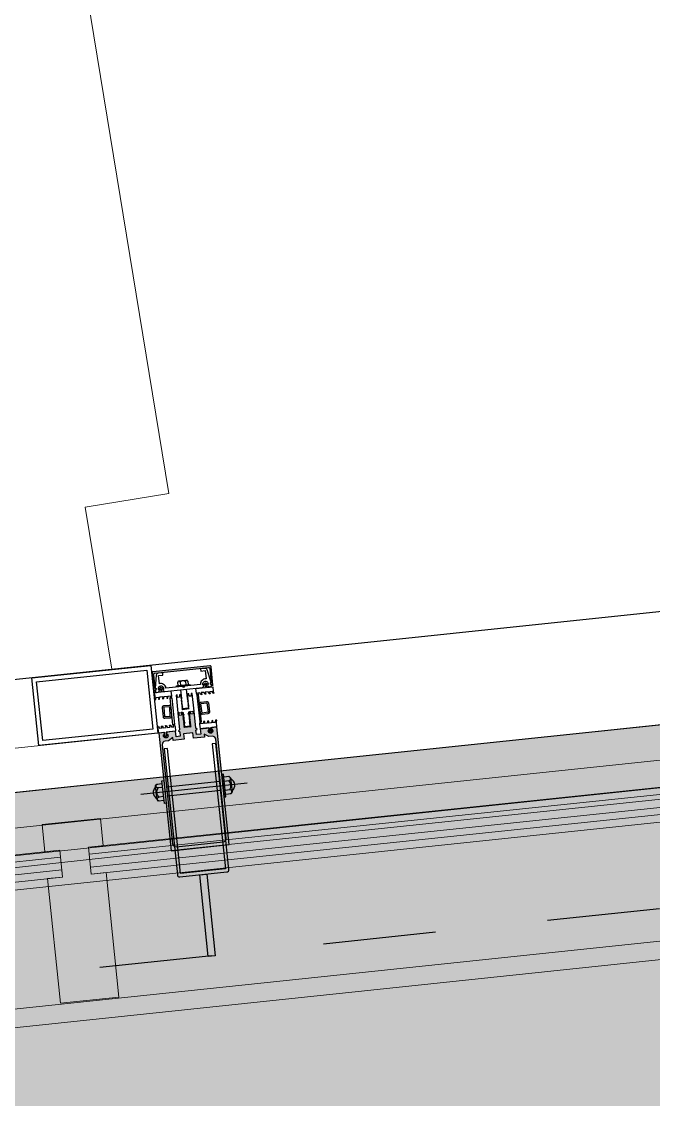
# Model space of a CAD drawing. Header units: metres. Extents: x 2 to 659295185, y -28 to 1124222152.
# Drawn here: x 655625.447 to 655626.008, y 1126465.744 to 1126466.702 of the extents above; entities that cross this region are included whole.
import ezdxf

# ---------------------------------------------------------------- set-up
doc = ezdxf.new("R2010")
doc.units = ezdxf.units.M
doc.header["$MEASUREMENT"] = 0
for name, pattern in [('CCSM_C1_CUERPO CK$0$CONTINUA', [0]), ('CCSM_XREF ESTRUCTURA15$0$ACAD_ISO02W100', [15, 12, -3]), ('CCSM_XREF ESTRUCTURA15$0$ACAD_ISO08W100', [36, 24, -3, 6, -3]), ('CCSM_XREF ESTRUCTURA15$0$CENTER', [2, 1.25, -0.25, 0.25, -0.25]), ('DASHDOT', [1, 0.5, -0.25, 0, -0.25])]:
    doc.linetypes.add(name, pattern=pattern)
doc.layers.get('0').update_dxf_attribs({"linetype": 'CONTINUOUS'})
for name, color, linetype in [('CCSM_C1_CUERPO CK$0$A-PARED', 2, 'CCSM_C1_CUERPO CK$0$CONTINUA'), ('CCSM_C1_CUERPO D.dwg 19-03-12$0$A-BROCAL', 8, 'CONTINUOUS'), ('CCSM_C1_CUERPO D.dwg 19-03-12$0$A-ESTRUCTURA DE FACHADA DE VIDRIO', 5, 'CONTINUOUS'), ('CCSM_C1_CUERPO D.dwg 19-03-12$0$A-VIDRIO', 135, 'CONTINUOUS'), ('CCSM_C1_CUERPO EL$0$A-AREAS COMERCIALES', 151, 'CONTINUOUS'), ('CCSM_XREF ESTRUCTURA15$0$1. ESTRUCTURA PROPUESTA', 3, 'CONTINUOUS'), ('CCSM_XREF ESTRUCTURA15$0$A-BROCAL', 8, 'CONTINUOUS'), ('CCSM_XREF ESTRUCTURA15$0$ALUMINIO', 26, 'CONTINUOUS'), ('CCSM_XREF ESTRUCTURA15$0$cl', 1, 'CCSM_XREF ESTRUCTURA15$0$CENTER'), ('CCSM_XREF ESTRUCTURA15$0$EJES', 3, 'CCSM_XREF ESTRUCTURA15$0$ACAD_ISO08W100'), ('CCSM_XREF ESTRUCTURA15$0$LAYER1', 1, 'CONTINUOUS'), ('CCSM_XREF ESTRUCTURA15$0$LAYER4', 5, 'CONTINUOUS'), ('CCSM_XREF ESTRUCTURA15$0$METALICO', 5, 'CONTINUOUS'), ('CCSM_XREF ESTRUCTURA15$0$VARIOS', 20, 'CONTINUOUS')]:
    doc.layers.add(name, color=color, linetype=linetype)
doc.layers.add('CCSM_C1_CUERPO D.dwg 19-03-12$0$VEGETACIÓN', color=7, linetype='CONTINUOUS', true_color=0x428500)
doc.layers.add('LOCALES ASIGNADOS', color=41, linetype='DASHDOT', lineweight=0)
pattern_1 = [(329.308451238, (-1.74908, -4.25296), (0.0412171804, -0.54709132384), [0.05715, -0.62865]), (274.30845124, (-1.7491, -4.25296), (0.5485208358, 0.19704611346), [0.04572, -0.50292]), (19.75945124, (-1.74564, -4.29855), (0.5897357616, -0.35004758223), [0.04857, -0.53427]), (325.49265124, (-1.5987, -4.2283), (0.00707447526, -0.8229292713), [0.085725, -0.942975]), (15.94405124, (-1.5981, -4.2969), (0.8477022361, -0.58277140046), [0.072855, -0.801405]), (270.49245124, (-1.5987, -4.2283), (0.8477011195, -0.5827727124), [0.06858, -0.75438]), (300.308451238, (-1.62395, -4.30967), (-0.2291857787, -0.49847933902), [0.05715, -0.62865]), (245.30845124, (-1.62395, -4.30967), (0.57527698422, -0.09358776406), [0.04572, -0.50292]), (350.75985124, (-1.64305, -4.3512), (0.3460922171, -0.59206566832), [0.04857, -0.53427]), (316.808451238, (-1.74908, -4.25296), (0.251823560087, 0.031886379613), [0, -0.496824, 0, -0.51054, 0, -0.504825]), (286.808451238, (-1.74908, -4.25296), (0.32900826904, -0.149206878947), [0, -0.291084, 0, -0.485394, 0, -0.192405]), (246.808451238, (-1.77656, -4.08527), (0.048835163688, -0.40419522367), [0, -0.1905, 0, -0.59436, 0, -0.78867]), (236.808451238, (-1.7889, -4.01008), (0.14715442583, -0.426197633), [0, -0.24765, 0, -0.394716, 0, -0.56007])]

# ---------------------------------------------------------------- blocks, each defined once
blk = doc.blocks.new('CCSM_XREF ESTRUCTURA15$0$A$C1C286DAD')
at = {"layer": 'CCSM_XREF ESTRUCTURA15$0$ALUMINIO'}
h = blk.add_hatch(color=256, dxfattribs=at)
edge = h.paths.add_edge_path()
edge.add_line((32974.72, 1128.37), (32975.29, 1127.73))
edge.add_line((32975.29, 1127.73), (32975.83, 1128.21))
edge.add_line((32975.83, 1128.21), (32976.31, 1127.67))
edge.add_line((32976.31, 1127.67), (32976.85, 1128.15))
edge.add_line((32976.85, 1128.15), (32977.33, 1127.61))
edge.add_line((32977.33, 1127.61), (32977.87, 1128.09))
edge.add_line((32977.87, 1128.09), (32978.35, 1127.55))
edge.add_line((32978.35, 1127.55), (32978.89, 1128.03))
edge.add_line((32978.89, 1128.03), (32979.37, 1127.49))
edge.add_line((32979.37, 1127.49), (32979.9, 1127.97))
edge.add_line((32979.9, 1127.97), (32980.38, 1127.43))
edge.add_line((32980.38, 1127.43), (32980.92, 1127.91))
edge.add_line((32980.92, 1127.91), (32981.4, 1127.37))
edge.add_line((32981.4, 1127.37), (32981.94, 1127.85))
edge.add_line((32981.94, 1127.85), (32982.39, 1127.35))
edge.add_line((32982.39, 1127.35), (32982.93, 1127.83))
edge.add_line((32982.93, 1127.83), (32983.41, 1127.29))
edge.add_line((32983.41, 1127.29), (32983.95, 1127.77))
edge.add_line((32983.95, 1127.77), (32984.43, 1127.23))
edge.add_line((32984.43, 1127.23), (32984.97, 1127.71))
edge.add_line((32984.97, 1127.71), (32985.45, 1127.17))
edge.add_line((32985.45, 1127.17), (32985.99, 1127.65))
edge.add_line((32985.99, 1127.65), (32986.46, 1127.11))
edge.add_line((32986.46, 1127.11), (32987, 1127.59))
edge.add_line((32987, 1127.59), (32987.48, 1127.05))
edge.add_line((32987.48, 1127.05), (32988.19, 1127.68))
edge.add_line((32988.19, 1127.68), (32988.25, 1128.65))
edge.add_line((32988.25, 1128.65), (32985.94, 1128.79))
edge.add_line((32985.94, 1128.79), (32986.06, 1130.78))
edge.add_line((32986.06, 1130.78), (32988.37, 1130.65))
edge.add_line((32988.37, 1130.65), (32988.42, 1131.65))
edge.add_line((32988.42, 1131.65), (32973.45, 1132.52))
edge.add_line((32973.45, 1132.52), (32972.51, 1133.58))
edge.add_line((32972.51, 1133.58), (32971.45, 1132.64))
edge.add_line((32971.45, 1132.64), (32967.66, 1132.86))
edge.add_line((32967.66, 1132.86), (32967.88, 1136.65))
edge.add_line((32967.88, 1136.65), (32972.67, 1136.37))
edge.add_line((32972.67, 1136.37), (32973.11, 1143.86))
edge.add_line((32973.11, 1143.86), (32971.93, 1144.53))
edge.add_arc((32970.2, 1145.53), 2, 23.23072, 330.10061, ccw=False)
edge.add_line((32972.04, 1146.32), (32973.28, 1146.85))
edge.add_line((32973.28, 1146.85), (32973.54, 1151.35))
edge.add_line((32973.54, 1151.35), (32868.72, 1157.45))
edge.add_line((32868.72, 1157.45), (32865.7, 1105.54))
edge.add_line((32865.7, 1105.54), (32970.52, 1099.43))
edge.add_line((32970.52, 1099.43), (32970.78, 1103.93))
edge.add_line((32970.78, 1103.93), (32969.61, 1104.6))
edge.add_arc((32967.87, 1105.6), 2, 23.23072, 330.10061, ccw=False)
edge.add_line((32969.71, 1106.39), (32970.96, 1106.92))
edge.add_line((32970.96, 1106.92), (32971.39, 1114.41))
edge.add_line((32971.39, 1114.41), (32966.6, 1114.69))
edge.add_line((32966.6, 1114.69), (32966.82, 1118.48))
edge.add_line((32966.82, 1118.48), (32970.61, 1118.26))
edge.add_line((32970.61, 1118.26), (32971.55, 1117.2))
edge.add_line((32971.55, 1117.2), (32972.61, 1118.14))
edge.add_line((32972.61, 1118.14), (32987.59, 1117.27))
edge.add_line((32987.59, 1117.27), (32987.64, 1118.27))
edge.add_line((32987.64, 1118.27), (32985.34, 1118.4))
edge.add_line((32985.34, 1118.4), (32985.45, 1120.4))
edge.add_line((32985.45, 1120.4), (32987.76, 1120.27))
edge.add_line((32987.76, 1120.27), (32987.82, 1121.24))
edge.add_line((32987.82, 1121.24), (32987.19, 1121.95))
edge.add_line((32987.19, 1121.95), (32986.65, 1121.47))
edge.add_line((32986.65, 1121.47), (32986.17, 1122.01))
edge.add_line((32986.17, 1122.01), (32985.63, 1121.53))
edge.add_line((32985.63, 1121.53), (32985.15, 1122.07))
edge.add_line((32985.15, 1122.07), (32984.61, 1121.59))
edge.add_line((32984.61, 1121.59), (32984.13, 1122.13))
edge.add_line((32984.13, 1122.13), (32983.59, 1121.65))
edge.add_line((32983.59, 1121.65), (32983.11, 1122.19))
edge.add_line((32983.11, 1122.19), (32982.57, 1121.71))
edge.add_line((32982.57, 1121.71), (32982.09, 1122.25))
edge.add_line((32982.09, 1122.25), (32981.59, 1121.8))
edge.add_line((32981.59, 1121.8), (32981.11, 1122.33))
edge.add_line((32981.11, 1122.33), (32980.57, 1121.85))
edge.add_line((32980.57, 1121.85), (32980.09, 1122.39))
edge.add_line((32980.09, 1122.39), (32979.55, 1121.91))
edge.add_line((32979.55, 1121.91), (32979.07, 1122.45))
edge.add_line((32979.07, 1122.45), (32978.53, 1121.97))
edge.add_line((32978.53, 1121.97), (32978.05, 1122.51))
edge.add_line((32978.05, 1122.51), (32977.52, 1122.03))
edge.add_line((32977.52, 1122.03), (32977.04, 1122.57))
edge.add_line((32977.04, 1122.57), (32976.5, 1122.09))
edge.add_line((32976.5, 1122.09), (32976.02, 1122.63))
edge.add_line((32976.02, 1122.63), (32975.48, 1122.15))
edge.add_line((32975.48, 1122.15), (32975, 1122.69))
edge.add_line((32975, 1122.69), (32974.36, 1122.12))
edge.add_line((32974.36, 1122.12), (32974.72, 1128.37))
edge = h.paths.add_edge_path(flags=16)
edge.add_line((32871.8, 1107.19), (32959.85, 1102.06))
edge.add_arc((32960.03, 1105.05), 3, 266.66567, 356.66567)
edge.add_line((32963.02, 1104.88), (32963.2, 1107.87))
edge.add_line((32963.2, 1107.87), (32965.93, 1111.72))
edge.add_line((32965.93, 1111.72), (32963.43, 1111.87))
edge.add_line((32963.43, 1111.87), (32964, 1121.65))
edge.add_line((32964, 1121.65), (32968.79, 1121.37))
edge.add_line((32968.79, 1121.37), (32969.28, 1129.76))
edge.add_line((32969.28, 1129.76), (32964.49, 1130.04))
edge.add_line((32964.49, 1130.04), (32965.06, 1139.82))
edge.add_line((32965.06, 1139.82), (32967.55, 1139.68))
edge.add_line((32967.55, 1139.68), (32965.29, 1143.81))
edge.add_line((32965.29, 1143.81), (32965.47, 1146.81))
edge.add_arc((32962.47, 1146.98), 3, 356.66567, 446.66567)
edge.add_line((32962.65, 1149.98), (32874.6, 1155.11))
edge.add_arc((32874.42, 1152.11), 3, 86.66567, 176.66567)
edge.add_line((32871.43, 1152.29), (32868.98, 1110.36))
edge.add_arc((32871.98, 1110.18), 3, 176.66567, 266.66567)
h = blk.add_hatch(color=256, dxfattribs=at)
edge = h.paths.add_edge_path()
edge.add_arc((33022.83, 1098.33), 1.02, 266.66567, 356.66567, ccw=False)
edge.add_line((33022.77, 1097.31), (33010.62, 1098.02))
edge.add_line((33010.62, 1098.02), (33009.67, 1099.08))
edge.add_line((33009.67, 1099.08), (33007.77, 1097.39))
edge.add_line((33007.77, 1097.39), (33007.75, 1097.08))
edge.add_arc((33008.05, 1097.06), 0.3, 176.66567, 266.66567)
edge.add_line((33008.03, 1096.77), (33024.09, 1095.83))
edge.add_arc((33024.15, 1096.85), 1.02, 266.66567, 356.66567)
edge.add_line((33025.17, 1096.79), (33028.12, 1147.51))
edge.add_arc((33027.1, 1147.57), 1.02, 356.66567, 446.66567)
edge.add_line((33027.16, 1148.59), (33011.11, 1149.52))
edge.add_arc((33011.09, 1149.22), 0.3, 86.66567, 176.66567)
edge.add_line((33010.79, 1149.24), (33010.77, 1148.93))
edge.add_line((33010.77, 1148.93), (33012.47, 1147.03))
edge.add_line((33012.47, 1147.03), (33013.53, 1147.98))
edge.add_line((33013.53, 1147.98), (33025.68, 1147.27))
edge.add_arc((33025.62, 1146.25), 1.02, -3.33433, 86.66567, ccw=False)
edge.add_line((33026.64, 1146.19), (33023.85, 1098.27))
at = {"layer": 'CCSM_XREF ESTRUCTURA15$0$A-BROCAL', "elevation": -0.5}
for points in [[(-7340.1, 1787.48), (-7025.37, -3691.3), (-7020.04, -3767.13), (32750.66, -3767.16), (32755.07, -3691.02), (33071.77, 1801.95)], [(-7240.27, 1793.31), (-6927.94, -3643.72), (-6901.23, -3667.13), (32631.6, -3667.16), (32657.61, -3643.95), (32971.94, 1807.7)]]:
    blk.add_lwpolyline(points, dxfattribs=at)
at = {"layer": 'CCSM_XREF ESTRUCTURA15$0$ALUMINIO', "elevation": -0.5}
for points in [[(32974.72, 1128.37), (32975.29, 1127.73), (32975.83, 1128.21), (32976.31, 1127.67), (32976.85, 1128.15), (32977.33, 1127.61), (32977.87, 1128.09), (32978.35, 1127.55), (32978.89, 1128.03), (32979.37, 1127.49), (32979.9, 1127.97), (32980.38, 1127.43), (32980.92, 1127.91), (32981.4, 1127.37), (32981.94, 1127.85), (32982.39, 1127.35), (32982.93, 1127.83), (32983.41, 1127.29), (32983.95, 1127.77), (32984.43, 1127.23), (32984.97, 1127.71), (32985.45, 1127.17), (32985.99, 1127.65), (32986.46, 1127.11), (32987, 1127.59), (32987.48, 1127.05), (32988.19, 1127.68), (32988.25, 1128.65), (32985.94, 1128.79), (32986.06, 1130.78), (32988.37, 1130.65), (32988.42, 1131.65), (32973.45, 1132.52), (32972.51, 1133.58), (32971.45, 1132.64), (32967.66, 1132.86), (32967.88, 1136.65), (32972.67, 1136.37), (32973.11, 1143.86), (32971.93, 1144.53, -4.236068), (32972.04, 1146.32), (32973.28, 1146.85), (32973.54, 1151.35), (32868.72, 1157.45), (32865.7, 1105.54), (32970.52, 1099.43), (32970.78, 1103.93), (32969.61, 1104.6, -4.236068), (32969.71, 1106.39), (32970.96, 1106.92), (32971.39, 1114.41), (32966.6, 1114.69), (32966.82, 1118.48), (32970.61, 1118.26), (32971.55, 1117.2), (32972.61, 1118.14), (32987.59, 1117.27), (32987.64, 1118.27), (32985.34, 1118.4), (32985.45, 1120.4), (32987.76, 1120.27), (32987.82, 1121.24), (32987.19, 1121.95), (32986.65, 1121.47), (32986.17, 1122.01), (32985.63, 1121.53), (32985.15, 1122.07), (32984.61, 1121.59), (32984.13, 1122.13), (32983.59, 1121.65), (32983.11, 1122.19), (32982.57, 1121.71), (32982.09, 1122.25), (32981.59, 1121.8), (32981.11, 1122.33), (32980.57, 1121.85), (32980.09, 1122.39), (32979.55, 1121.91), (32979.07, 1122.45), (32978.53, 1121.97), (32978.05, 1122.51), (32977.52, 1122.03), (32977.04, 1122.57), (32976.5, 1122.09), (32976.02, 1122.63), (32975.48, 1122.15), (32975, 1122.69), (32974.36, 1122.12)], [(32871.8, 1107.19), (32959.85, 1102.06, 0.414214), (32963.02, 1104.88), (32963.2, 1107.87), (32965.93, 1111.72), (32963.43, 1111.87), (32964, 1121.65), (32968.79, 1121.37), (32969.28, 1129.76), (32964.49, 1130.04), (32965.06, 1139.82), (32967.55, 1139.68), (32965.29, 1143.81), (32965.47, 1146.81, 0.414214), (32962.65, 1149.98), (32874.6, 1155.11, 0.414214), (32871.43, 1152.29), (32868.98, 1110.36, 0.414214)], [(33023.85, 1098.27), (33023.85, 1098.27, -0.414214), (33022.77, 1097.31), (33010.62, 1098.02), (33009.67, 1099.08), (33007.77, 1097.39), (33007.75, 1097.08, 0.414214), (33008.03, 1096.77), (33024.09, 1095.83, 0.414214), (33025.17, 1096.79), (33028.12, 1147.51, 0.414214), (33027.16, 1148.59), (33011.11, 1149.52, 0.414214), (33010.79, 1149.24), (33010.77, 1148.93), (33012.47, 1147.03), (33013.53, 1147.98), (33025.68, 1147.27, -0.414214), (33026.64, 1146.19)], [(33007.09, 1106.33), (33008.29, 1104.97, -2.544495), (33008.11, 1101.78), (33006.75, 1100.58), (33006.68, 1099.38, 0.414214), (33007.64, 1098.3), (33008.6, 1098.24), (33009.68, 1099.2), (33010.64, 1098.13), (33021.89, 1099.66, 0.35857), (33023.63, 1101.53), (33023.86, 1105.47), (33021.85, 1105.59), (33021.62, 1101.61), (33014.13, 1102.05, 0.4818), (33010.17, 1107.66), (33011.01, 1122.1), (33010.05, 1123.18), (33011.13, 1124.13), (33011.97, 1138.57, 0.4818), (33016.56, 1143.68), (33024.05, 1143.25), (33023.81, 1139.28), (33025.82, 1139.16), (33026.05, 1143.09, 0.35857), (33024.54, 1145.16), (33013.54, 1147.99), (33012.47, 1147.03), (33011.51, 1148.11), (33010.55, 1148.16, 0.414214), (33009.47, 1147.2), (33009.4, 1146), (33010.6, 1144.65, -2.544495), (33010.42, 1141.46), (33009.07, 1140.26)]]:
    blk.add_lwpolyline(points, format="xyb", close=True, dxfattribs=at)
blk.add_lwpolyline([(32990.69, 1127.44), (32991.27, 1126.8), (32991.8, 1127.28), (32992.28, 1126.74), (32992.82, 1127.22), (32993.3, 1126.68), (32993.84, 1127.16), (32994.32, 1126.62), (32994.86, 1127.1), (32995.34, 1126.56), (32995.88, 1127.04), (32996.36, 1126.5), (32996.9, 1126.98), (32997.38, 1126.44), (32997.91, 1126.92), (32998.36, 1126.42), (32998.9, 1126.89), (32999.38, 1126.36), (32999.92, 1126.84), (33000.4, 1126.3), (33000.94, 1126.78), (33001.42, 1126.24), (33001.96, 1126.72), (33002.44, 1126.18), (33002.98, 1126.66), (33003.46, 1126.12), (33004.16, 1126.75), (33004.22, 1127.72), (33001.92, 1127.86), (33002.03, 1129.85), (33004.34, 1129.72), (33004.4, 1130.72), (32988.42, 1131.65), (32988.15, 1126.95), (32986.86, 1127.02), (32986.22, 1126.45), (32985.64, 1127.09), (32979.55, 1127.45), (32978.91, 1126.87), (32978.34, 1127.52), (32975.67, 1127.67), (32975.38, 1122.7), (32978.05, 1122.55), (32978.69, 1123.12), (32979.26, 1122.47), (32985.35, 1122.12), (32986, 1122.69), (32986.57, 1122.05), (32987.86, 1121.97), (32987.59, 1117.27), (33003.56, 1116.34), (33003.62, 1117.34), (33001.31, 1117.47), (33001.43, 1119.47), (33003.73, 1119.34), (33003.79, 1120.31), (33003.16, 1121.02), (33002.62, 1120.54), (33002.14, 1121.08), (33001.6, 1120.6), (33001.12, 1121.14), (33000.58, 1120.66), (33000.1, 1121.2), (32999.57, 1120.72), (32999.09, 1121.26), (32998.55, 1120.78), (32998.07, 1121.31), (32997.56, 1120.86), (32997.08, 1121.4), (32996.54, 1120.92), (32996.06, 1121.46), (32995.52, 1120.98), (32995.05, 1121.52), (32994.51, 1121.04), (32994.03, 1121.58), (32993.49, 1121.1), (32993.01, 1121.64), (32992.47, 1121.16), (32991.99, 1121.7), (32991.45, 1121.22), (32990.97, 1121.76), (32990.33, 1121.19)], close=True, dxfattribs=at)
at = {"layer": 'CCSM_XREF ESTRUCTURA15$0$cl'}
blk.add_line((32776.74, 1236.67, -1.5), (32685.94, -338.21, -1.04), dxfattribs=at)
at = {"layer": 'CCSM_XREF ESTRUCTURA15$0$EJES'}
blk.add_line((32916.86, 1081.09, -0.5), (32922.38, 1175.79, -0.5), dxfattribs=at)
at = {"layer": 'CCSM_XREF ESTRUCTURA15$0$LAYER1', "elevation": -0.5}
for points in [[(32979.09, 1143.35), (32977.29, 1142.95), (32977.14, 1140.35), (32978.94, 1140.75), (32978.88, 1139.71), (32977.08, 1139.32), (32976.95, 1137.16), (32978.75, 1137.55), (32978.69, 1136.52), (32976.89, 1136.12), (32972.73, 1136.36), (32973.22, 1144.79), (32970.21, 1144.97), (32970.79, 1143.8), (32970.26, 1143.53), (32969.26, 1145.53), (32970.55, 1147.5), (32971.05, 1147.17), (32970.27, 1145.97), (32973.28, 1145.79), (32973.61, 1151.35), (32977.76, 1151.11), (32979.56, 1151.51), (32979.5, 1150.47), (32977.7, 1150.07), (32977.57, 1147.73), (32979.37, 1148.13), (32979.31, 1147.09), (32977.51, 1146.69), (32977.35, 1143.99), (32979.15, 1144.39)], [(33003.05, 1141.95), (33004.79, 1141.35), (33004.64, 1138.75), (33002.9, 1139.36), (33002.84, 1138.32), (33004.58, 1137.71), (33004.45, 1135.55), (33002.71, 1136.16), (33002.65, 1135.12), (33004.39, 1134.52), (33008.55, 1134.27), (33009.04, 1142.71), (33012.05, 1142.53), (33011.34, 1141.44), (33011.84, 1141.11), (33013.06, 1142.97), (33012.01, 1145.08), (33011.47, 1144.82), (33012.11, 1143.53), (33009.1, 1143.71), (33009.42, 1149.27), (33005.26, 1149.51), (33003.52, 1150.12), (33003.46, 1149.08), (33005.2, 1148.47), (33005.07, 1146.12), (33003.33, 1146.73), (33003.27, 1145.69), (33005.01, 1145.09), (33004.85, 1142.39), (33003.11, 1142.99)], [(32976.95, 1106.73), (32975.21, 1107.34), (32975.37, 1109.94), (32977.11, 1109.33), (32977.17, 1110.37), (32975.43, 1110.97), (32975.55, 1113.13), (32977.29, 1112.53), (32977.35, 1113.57), (32975.61, 1114.17), (32971.45, 1114.41), (32970.96, 1105.98), (32967.95, 1106.15), (32968.66, 1107.25), (32968.16, 1107.58), (32966.94, 1105.71), (32968, 1103.6), (32968.53, 1103.87), (32967.89, 1105.16), (32970.91, 1104.98), (32970.58, 1099.42), (32974.74, 1099.18), (32976.48, 1098.57), (32976.54, 1099.61), (32974.8, 1100.21), (32974.94, 1102.56), (32976.68, 1101.96), (32976.74, 1103), (32975, 1103.6), (32975.15, 1106.3), (32976.89, 1105.7)], [(33000.91, 1105.34), (33002.71, 1105.74), (33002.86, 1108.33), (33001.07, 1107.93), (33001.13, 1108.97), (33002.92, 1109.37), (33003.05, 1111.53), (33001.25, 1111.13), (33001.31, 1112.17), (33003.11, 1112.57), (33007.27, 1112.33), (33006.78, 1103.89), (33009.79, 1103.72), (33009.21, 1104.89), (33009.74, 1105.16), (33010.74, 1103.16), (33009.45, 1101.19), (33008.95, 1101.52), (33009.73, 1102.72), (33006.72, 1102.89), (33006.4, 1097.33), (33002.24, 1097.57), (33000.44, 1097.18), (33000.5, 1098.21), (33002.3, 1098.61), (33002.43, 1100.96), (33000.64, 1100.56), (33000.7, 1101.6), (33002.5, 1102), (33002.65, 1104.7), (33000.85, 1104.3)]]:
    blk.add_lwpolyline(points, close=True, dxfattribs=at)
at = {"layer": 'CCSM_XREF ESTRUCTURA15$0$LAYER4', "linetype": 'CCSM_XREF ESTRUCTURA15$0$ACAD_ISO02W100'}
for p, q in [((33014.83, 1120.49, -0.5), (33011.83, 1120.67, -0.5)), ((33015.11, 1125.29, -0.5), (33012.11, 1125.46, -0.5))]:
    blk.add_line(p, q, dxfattribs=at)
at = {"layer": 'CCSM_XREF ESTRUCTURA15$0$LAYER4', "elevation": -0.5}
blk.add_lwpolyline([(33007.94, 1120.88), (33000.12, 1121.34), (32999.59, 1120.86), (32999.11, 1121.4), (32998.57, 1120.92), (32998.09, 1121.46), (32997.55, 1120.98), (32997.07, 1121.51), (32996.53, 1121.04), (32996.05, 1121.57), (32995.51, 1121.09), (32995.03, 1121.63), (32994.53, 1121.18), (32994.05, 1121.72), (32993.51, 1121.24), (32993.03, 1121.78), (32992.49, 1121.3), (32992.01, 1121.84), (32991.47, 1121.36), (32990.99, 1121.9), (32991.27, 1126.66), (32991.27, 1126.66), (32991.81, 1127.14), (32992.29, 1126.6), (32992.83, 1127.08), (32993.31, 1126.54), (32993.85, 1127.02), (32994.32, 1126.48), (32994.86, 1126.96), (32995.31, 1126.45), (32995.85, 1126.93), (32996.33, 1126.39), (32996.87, 1126.87), (32997.35, 1126.33), (32997.89, 1126.81), (32998.37, 1126.27), (32998.91, 1126.75), (32999.39, 1126.21), (32999.93, 1126.69), (33000.41, 1126.15), (33008.22, 1125.7)], dxfattribs=at)
at = {"layer": 'CCSM_XREF ESTRUCTURA15$0$LAYER4', "linetype": 'CCSM_XREF ESTRUCTURA15$0$ACAD_ISO02W100', "elevation": -0.5}
for points in [[(33010.72, 1117.13), (33011.42, 1129.11), (33012.32, 1129.05), (33011.62, 1117.07)], [(33011.71, 1118.57), (33012.23, 1127.56), (33015.53, 1127.36), (33016.37, 1126.41), (33015.95, 1119.23), (33015, 1118.38)]]:
    blk.add_lwpolyline(points, close=True, dxfattribs=at)
at = {"layer": 'CCSM_XREF ESTRUCTURA15$0$LAYER4', "linetype": 'CCSM_XREF ESTRUCTURA15$0$ACAD_ISO02W100'}
for centre, radius, start, end in [((33014.63, 1119.45, -0.5), 1.06, 273.94212, 79.38921), ((33012.32, 1123.04, -0.5), 3.58, 314.53332, 38.79801), ((33012.32, 1123.04, -0.5), 3.58, 314.53332, 38.79801), ((33015.03, 1126.34, -0.5), 1.06, 273.94212, 79.38921)]:
    blk.add_arc(centre, radius, start, end, dxfattribs=at)
at = {"layer": 'CCSM_XREF ESTRUCTURA15$0$METALICO'}
for p, q in [((32917.17, 1156.15, -0.5), (32917.41, 1160.18, -0.5)), ((32925.27, 1155.67, -0.5), (32925.5, 1159.7, -0.5)), ((32914.23, 1104.72, -0.5), (32917.02, 1152.64, -0.5)), ((32922.22, 1104.25, -0.5), (32925.01, 1152.17, -0.5)), ((32913.97, 1101.21, -0.5), (32913.74, 1097.18, -0.5)), ((32922.07, 1100.74, -0.5), (32921.83, 1096.71, -0.5))]:
    blk.add_line(p, q, dxfattribs=at)
at = {"layer": 'CCSM_XREF ESTRUCTURA15$0$METALICO', "elevation": -0.5}
for points in [[(32913.63, 1156.36), (32913.91, 1161.18), (32915.45, 1162.4), (32927.71, 1161.68), (32929.09, 1160.29), (32928.81, 1155.48)], [(32843.46, 1135.53), (32843.11, 1129.54), (32770.25, 1133.98), (32770.6, 1139.97), (32843.46, 1135.53)], [(32910.43, 1101.41), (32910.15, 1096.6), (32911.54, 1095.21), (32923.79, 1094.49), (32925.33, 1095.71), (32925.61, 1100.53)]]:
    blk.add_lwpolyline(points, dxfattribs=at)
for points in [[(32913.86, 1160.38, -0.97177), (32917.41, 1160.18, -0.375), (32925.5, 1159.7, -0.97177), (32929.05, 1159.5, -0.97177)], [(32910.2, 1097.39, 0.97177), (32913.74, 1097.18, 0.375), (32921.83, 1096.71, 0.97177), (32925.38, 1096.51, 0.97177)]]:
    blk.add_lwpolyline(points, format="xyb", dxfattribs=at)
for points in [[(32847.45, 1152.33), (32958.72, 1145.82), (32958.89, 1148.82), (32846.62, 1155.38, 0.414214), (32844.51, 1153.5), (32842.06, 1111.58, 0.414214), (32843.94, 1109.46), (32956.21, 1102.89), (32956.38, 1105.89), (32845.11, 1112.4)], [(32996.32, 1138.2), (32996.61, 1143.19, 0.414214), (32995.2, 1144.78), (32987.21, 1145.24, 0.414214), (32985.63, 1143.83), (32985.34, 1138.84, 0.414214), (32986.75, 1137.25), (32994.73, 1136.79, 0.414214)], [(32995.12, 1138.27), (32995.41, 1143.26, 0.414214), (32995.13, 1143.58), (32987.14, 1144.04, 0.414214), (32986.83, 1143.76), (32986.53, 1138.77, 0.414214), (32986.82, 1138.45), (32994.8, 1137.99, 0.414214)], [(32994.66, 1109.79), (32994.37, 1104.8, -0.414214), (32992.79, 1103.39), (32984.8, 1103.85, -0.414214), (32983.39, 1105.44), (32983.68, 1110.43, -0.414214), (32985.27, 1111.84), (32993.25, 1111.37, -0.414214)], [(32993.46, 1109.86), (32993.17, 1104.87, -0.414214), (32992.86, 1104.58), (32984.87, 1105.05, -0.414214), (32984.59, 1105.37), (32984.88, 1110.36, -0.414214), (32985.2, 1110.64), (32993.18, 1110.17, -0.414214)]]:
    blk.add_lwpolyline(points, format="xyb", close=True, dxfattribs=at)
for points in [[(32931.34, 1155.33), (32931.25, 1153.81), (32911.01, 1154.99), (32911.1, 1156.51)], [(32928.14, 1100.38), (32928.23, 1101.9), (32907.99, 1103.08), (32907.9, 1101.56)]]:
    blk.add_lwpolyline(points, close=True, dxfattribs=at)
at = {"layer": 'CCSM_XREF ESTRUCTURA15$0$METALICO'}
for centre, start, end in [((32921.37, 1158.41, -0.5), 31.33598, 141.99535), ((32917.87, 1098.48, -0.5), 211.33598, 321.99535)]:
    blk.add_arc(centre, 6.4, start, end, dxfattribs=at)
at = {"layer": 'CCSM_XREF ESTRUCTURA15$0$VARIOS', "elevation": -0.5}
for points in [[(32978.67, 1136.22), (32978.76, 1137.72), (33002.72, 1136.32), (33002.63, 1134.83)], [(32977.37, 1113.8), (32977.28, 1112.3), (33001.24, 1110.91), (33001.33, 1112.4)]]:
    blk.add_lwpolyline(points, close=True, dxfattribs=at)

msp = doc.modelspace()

# ---------------------------------------------------------------- hatches: boundary and pattern name
at = {"layer": 'CCSM_C1_CUERPO D.dwg 19-03-12$0$VEGETACIÓN', "lineweight": 5}
h = msp.add_hatch(dxfattribs=at)
h.set_pattern_fill('AR-CONC', color=256, scale=0.003, style=0)
h.set_pattern_definition(pattern_1)
edge = h.paths.add_edge_path()
edge.add_line((655631.37659, 1126426.26625), (655636.77728, 1126427.47447))
edge.add_line((655636.77728, 1126427.47447), (655630.37478, 1126466.53608))
edge.add_line((655630.37478, 1126466.53608), (655624.86934, 1126465.95672))
edge.add_line((655624.86934, 1126465.95672), (655624.91131, 1126465.70062))
edge.add_line((655624.91131, 1126465.70062), (655624.81263, 1126465.68444))
edge.add_line((655624.81263, 1126465.68444), (655625.88897, 1126459.11769))
edge.add_line((655625.88897, 1126459.11769), (655626.47959, 1126459.21457))
edge.add_line((655626.47959, 1126459.21457), (655626.79986, 1126457.23653))
edge.add_line((655626.79986, 1126457.23653), (655626.24317, 1126457.14906))
edge.add_line((655626.24317, 1126457.14906), (655626.25206, 1126457.06513))
edge.add_arc((655622.77151, 1126448.76226), 9.00288, 1.64019, 67.256598, ccw=False)
edge.add_arc((655617.50936, 1126449.23508), 14.26296, 323.009914, 359.135759, ccw=False)
edge.add_arc((655533.92465, 1126331.63389), 144.58873, 47.0205855, 48.9378253, ccw=False)
edge.add_arc((655629.98827, 1126435.569), 3.11374, -13.45437, 36.35564, ccw=False)
edge.add_arc((655630.62852, 1126435.62296), 2.51171, 279.03476, 341.94542, ccw=False)
edge.add_line((655631.02294, 1126433.14241), (655630.17063, 1126433.00271))
edge.add_line((655630.17063, 1126433.00271), (655631.24087, 1126426.47321))
edge.add_line((655631.24087, 1126426.47321), (655631.33932, 1126426.49365))
edge.add_line((655631.33932, 1126426.49365), (655631.37659, 1126426.26625))
h = msp.add_hatch(dxfattribs=at)
h.set_pattern_fill('AR-CONC', color=256, scale=0.003, style=0)
h.set_pattern_definition(pattern_1)
edge = h.paths.add_edge_path()
edge.add_line((655631.37659, 1126426.26625), (655636.77728, 1126427.47447))
edge.add_line((655636.77728, 1126427.47447), (655630.37478, 1126466.53608))
edge.add_line((655630.37478, 1126466.53608), (655624.86934, 1126465.95672))
edge.add_line((655624.86934, 1126465.95672), (655624.91131, 1126465.70062))
edge.add_line((655624.91131, 1126465.70062), (655624.81263, 1126465.68444))
edge.add_line((655624.81263, 1126465.68444), (655625.88897, 1126459.11769))
edge.add_line((655625.88897, 1126459.11769), (655626.47959, 1126459.21457))
edge.add_line((655626.47959, 1126459.21457), (655626.79986, 1126457.23653))
edge.add_line((655626.79986, 1126457.23653), (655626.24317, 1126457.14906))
edge.add_line((655626.24317, 1126457.14906), (655626.25206, 1126457.06513))
edge.add_arc((655622.77151, 1126448.76226), 9.00288, 1.64019, 67.256598, ccw=False)
edge.add_arc((655617.50936, 1126449.23508), 14.26296, 323.009914, 359.135759, ccw=False)
edge.add_arc((655533.92465, 1126331.63389), 144.58873, 47.0205855, 48.9378253, ccw=False)
edge.add_arc((655629.98827, 1126435.569), 3.11374, -13.45437, 36.35564, ccw=False)
edge.add_arc((655630.62852, 1126435.62296), 2.51171, 279.03476, 341.94542, ccw=False)
edge.add_line((655631.02294, 1126433.14241), (655630.17063, 1126433.00271))
edge.add_line((655630.17063, 1126433.00271), (655631.24087, 1126426.47321))
edge.add_line((655631.24087, 1126426.47321), (655631.33932, 1126426.49365))
edge.add_line((655631.33932, 1126426.49365), (655631.37659, 1126426.26625))
at = {"layer": 'LOCALES ASIGNADOS'}
h = msp.add_hatch(color=256, dxfattribs=at)
edge = h.paths.add_edge_path()
edge.add_arc((219491.10562, 1054914.37558), 441878.9229, 9.3080497183, 9.309563548, ccw=False)
edge.add_line((655551.80975, 1126384.96264), (655564.53981, 1126387.0492))
edge.add_line((655564.53981, 1126387.0492), (655562.58668, 1126398.96519))
edge.add_line((655562.58668, 1126398.96519), (655552.39223, 1126397.29424))
edge.add_line((655552.39223, 1126397.29424), (655552.45693, 1126396.89953))
edge.add_line((655552.45693, 1126396.89953), (655549.92125, 1126396.48391))

# ---------------------------------------------------------------- linework, layer by layer
msp.add_lwpolyline([(655625.56799, 1126466.06975), (655625.4623, 1126466.05878), (655625.45597, 1126466.11891), (655625.56175, 1126466.12989), (655625.56803, 1126466.06982)])
msp.add_lwpolyline([(655625.56799, 1126466.06975), (655625.4623, 1126466.05878), (655625.45597, 1126466.11891), (655625.56175, 1126466.12989), (655625.56803, 1126466.06982)])
msp.add_lwpolyline([(655625.56365, 1126466.07332), (655625.46586, 1126466.06318), (655625.46036, 1126466.11535), (655625.55819, 1126466.1255)], close=True)
msp.add_lwpolyline([(655625.56365, 1126466.07332), (655625.46586, 1126466.06318), (655625.46036, 1126466.11535), (655625.55819, 1126466.1255)], close=True)
at = {"layer": 'CCSM_C1_CUERPO CK$0$A-PARED', "lineweight": 5}
msp.add_lwpolyline([(655624.26068, 1126467.82384), (655625.29707, 1126467.99369), (655625.57781, 1126466.28249), (655625.50358, 1126466.27031), (655625.52712, 1126466.12656), (655625.56175, 1126466.12989), (655625.56799, 1126466.06975), (655624.56544, 1126465.96434), (655624.26068, 1126467.82384)], dxfattribs=at)
at = {"layer": 'CCSM_C1_CUERPO D.dwg 19-03-12$0$A-BROCAL', "lineweight": 5, "elevation": -0.0005}
msp.add_lwpolyline([(655624.86081, 1126466.05637), (655630.45819, 1126466.64541), (655636.89123, 1126427.39749), (655631.3987, 1126426.16872), (655631.37687, 1126426.26631), (655636.77728, 1126427.47447), (655630.37478, 1126466.53608), (655624.87127, 1126465.95692), (655624.86081, 1126466.05637)], dxfattribs=at)
msp.add_lwpolyline([(655624.86081, 1126466.05637), (655630.45819, 1126466.64541), (655636.89123, 1126427.39749), (655631.3987, 1126426.16872), (655631.37687, 1126426.26631), (655636.77728, 1126427.47447), (655630.37478, 1126466.53608), (655624.87127, 1126465.95692), (655624.86081, 1126466.05637)], dxfattribs=at)
at = {"layer": 'CCSM_C1_CUERPO D.dwg 19-03-12$0$A-ESTRUCTURA DE FACHADA DE VIDRIO', "lineweight": 5, "elevation": -0.0005}
for points in [[(655624.89421, 1126465.90321), (655630.10433, 1126466.45151), (655630.10214, 1126466.47585), (655624.89171, 1126465.92745)], [(655624.90818, 1126465.76863), (655630.1185, 1126466.31698), (655630.1077, 1126466.42131), (655624.89725, 1126465.87306)]]:
    msp.add_lwpolyline(points, close=True, dxfattribs=at)
at = {"layer": 'CCSM_C1_CUERPO D.dwg 19-03-12$0$A-ESTRUCTURA DE FACHADA DE VIDRIO', "color": 6, "lineweight": 5, "elevation": -0.0005}
msp.add_lwpolyline([(655633.34551, 1126427.14454), (655631.20163, 1126426.66571), (655631.23727, 1126426.44824), (655636.57309, 1126427.64008), (655630.23415, 1126466.31395), (655624.79704, 1126465.74003), (655624.8327, 1126465.52257), (655627.01726, 1126465.75319)], dxfattribs=at)
at = {"layer": 'CCSM_C1_CUERPO D.dwg 19-03-12$0$A-ESTRUCTURA DE FACHADA DE VIDRIO', "color": 4, "lineweight": 5, "elevation": -0.0005}
msp.add_lwpolyline([(655625.52207, 1126465.94589), (655625.53347, 1126465.83518), (655625.48156, 1126465.82983), (655625.47016, 1126465.94054), (655625.48339, 1126465.94191), (655625.48093, 1126465.96578), (655625.4677, 1126465.96442), (655625.4652, 1126465.9887), (655625.51711, 1126465.99404), (655625.51961, 1126465.96976), (655625.50638, 1126465.9684), (655625.50884, 1126465.94453), (655625.52207, 1126465.94589)], dxfattribs=at)
at = {"layer": 'CCSM_C1_CUERPO D.dwg 19-03-12$0$A-VIDRIO', "lineweight": 5, "elevation": -0.0005}
for points in [[(655625.50704, 1126465.96214), (655627.07297, 1126466.12605), (655627.07231, 1126466.13231), (655625.50639, 1126465.9684)], [(655625.50888, 1126465.94453), (655627.07481, 1126466.10845), (655627.07415, 1126466.11471), (655625.50823, 1126465.9508)], [(655624.88165, 1126465.89554), (655625.4816, 1126465.95952), (655625.48093, 1126465.96578), (655624.88098, 1126465.9018)], [(655624.88353, 1126465.87794), (655625.48348, 1126465.94192), (655625.48281, 1126465.94818), (655624.88286, 1126465.8842)]]:
    msp.add_lwpolyline(points, close=True, dxfattribs=at)
at = {"layer": 'CCSM_C1_CUERPO D.dwg 19-03-12$0$VEGETACIÓN', "color": 7, "lineweight": 5}
msp.add_lwpolyline([(655636.77728, 1126427.47447), (655630.37478, 1126466.53608), (655624.86934, 1126465.95672), (655624.91131, 1126465.70062), (655624.81263, 1126465.68444), (655625.88897, 1126459.11769), (655626.47959, 1126459.21457), (655626.79986, 1126457.23653), (655626.24317, 1126457.14906), (655626.25206, 1126457.06513, -0.294394), (655631.7707, 1126449.01995)], format="xyb", dxfattribs=at)
at = {"layer": 'CCSM_C1_CUERPO EL$0$A-AREAS COMERCIALES', "lineweight": 5}
msp.add_lwpolyline([(655631.64993, 1126424.5986), (655631.40876, 1126426.07001), (655631.36633, 1126426.32879), (655636.72663, 1126427.52946), (655630.344, 1126466.46553), (655625.57978, 1126465.96533), (655624.64642, 1126465.86344), (655624.64642, 1126465.86344), (655624.61888, 1126466.03148), (655622.06713, 1126481.59947), (655619.29093, 1126481.14441), (655619.33137, 1126480.89772), (655619.3435, 1126480.8237), (655610.21531, 1126479.3275), (655609.25941, 1126485.15877), (655611.6493, 1126485.55053), (655610.58333, 1126492.05331), (655598.79992, 1126490.1217), (655601.1572, 1126475.73993), (655538.58146, 1126465.48328)], dxfattribs=at)

# ---------------------------------------------------------------- block references
at = {"layer": 'CCSM_XREF ESTRUCTURA15$0$1. ESTRUCTURA PROPUESTA', "color": 7, "lineweight": 5, "xscale": 0.001000000079593323, "yscale": 0.001000000079593323, "zscale": 0.001000000079593323, "rotation": 99.30844632904031}
msp.add_blockref('CCSM_XREF ESTRUCTURA15$0$A$C1C286DAD', (655632.03849, 1126433.71664, -0.0005), dxfattribs=at)

doc.saveas('drawing.dxf')
